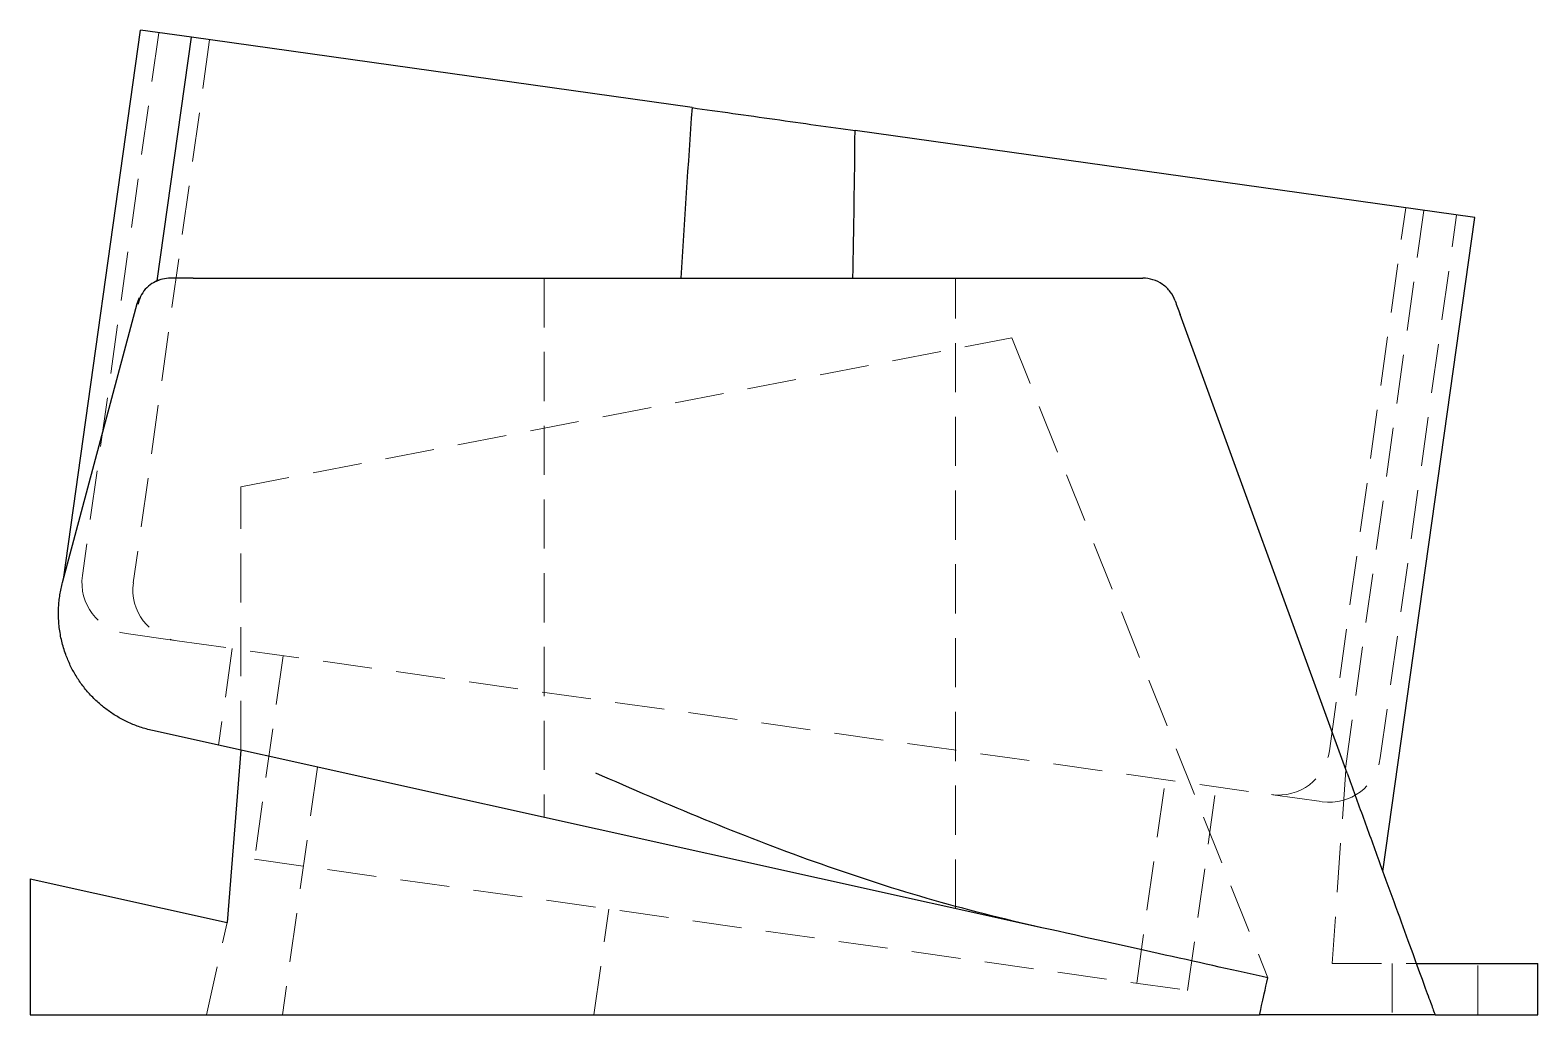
# Model space of a CAD drawing. Header units: millimetres. Extents: x 33 to 242, y 44 to 178.
# Drawn here: x 203.53 to 242.47, y 44.28 to 69.72 of the extents above; entities that cross this region are included whole.
import ezdxf

# ---------------------------------------------------------------- set-up
doc = ezdxf.new("R2010")
doc.units = ezdxf.units.MM
doc.linetypes.add('HIDDEN', pattern=[1.905, 1.27, -0.635])

msp = doc.modelspace()

# ---------------------------------------------------------------- linework, layer by layer
at = {"color": 7, "linetype": 'Continuous', "lineweight": 25}
for p, q in [((204.388, 55.528), (206.383, 69.716)), ((207.697, 69.532), (206.383, 69.716)), ((206.813, 63.242), (207.697, 69.532)), ((220.624, 67.715), (207.697, 69.532)), ((240.84, 64.874), (224.836, 67.123)), ((238.467, 47.986), (240.84, 64.874)), ((206.876, 63.266), (206.846, 63.251)), ((207.742, 63.31), (232.269, 63.31)), ((204.368, 55.453), (206.298, 62.654)), ((237.542, 50.527), (233.23, 62.373)), ((229.661, 46.535), (206.69, 51.627)), ((208.968, 51.122), (208.617, 46.668)), ((203.531, 47.795), (203.531, 44.284)), ((203.531, 47.795), (208.617, 46.668)), ((239.331, 45.611), (242.469, 45.611)), ((242.469, 44.284), (242.469, 45.611)), ((203.531, 44.284), (235.282, 44.284)), ((239.814, 44.284), (235.282, 44.284)), ((239.814, 44.284), (242.469, 44.284))]:
    msp.add_line(p, q, dxfattribs=at)
at = {"color": 7, "linetype": 'HIDDEN', "lineweight": 18}
for p, q in [((206.851, 69.651), (204.881, 55.629)), ((208.166, 69.466), (206.195, 55.444)), ((237.086, 51.103), (239.057, 65.124)), ((237.499, 50.643), (239.525, 65.058)), ((238.401, 50.918), (240.371, 64.94)), ((206.845, 63.249), (206.792, 63.221)), ((216.805, 63.31), (216.805, 49.385)), ((227.425, 47.03), (227.425, 63.31)), ((208.968, 57.924), (228.882, 61.767)), ((228.882, 61.767), (235.494, 45.241)), ((208.968, 51.122), (208.968, 57.924)), ((206.01, 54.13), (207.325, 53.945)), ((207.325, 53.945), (236.901, 49.788)), ((208.749, 53.745), (208.398, 51.248)), ((210.063, 53.56), (209.324, 48.302)), ((210.948, 50.683), (210.048, 44.284)), ((232.109, 45.1), (232.848, 50.358)), ((237.509, 50.616), (237.159, 45.611)), ((233.424, 44.915), (234.163, 50.173)), ((209.324, 48.302), (233.424, 44.915)), ((218.089, 44.284), (218.473, 47.016)), ((208.089, 44.284), (208.617, 46.668)), ((237.159, 45.611), (239.331, 45.611)), ((238.708, 45.611), (238.708, 44.284)), ((240.92, 44.284), (240.92, 45.611))]:
    msp.add_line(p, q, dxfattribs=at)
at = {"color": 7, "linetype": 'Continuous', "lineweight": 25, "flags": 128}
msp.add_lwpolyline([(206.298, 62.654), (206.347, 62.79), (206.357, 62.812)], dxfattribs=at)
at = {"color": 7, "linetype": 'Continuous', "lineweight": 25}
msp.add_arc((207.153, 62.425), 0.885, 90, 116.3957, dxfattribs=at)
at = {"color": 7, "linetype": 'HIDDEN', "lineweight": 18}
for centre, start, end in [((206.195, 55.444), 172, 262), ((207.51, 55.26), 172, 262), ((235.772, 51.288), 262, 352), ((237.086, 51.103), 262, 352)]:
    msp.add_arc(centre, 1.327, start, end, dxfattribs=at)
at = {"color": 7, "linetype": 'Continuous', "lineweight": 25}
for points in [[(220.624, 67.715), (220.521, 66.247), (220.426, 64.779), (220.338, 63.31)], [(224.782, 63.31), (224.804, 64.581), (224.823, 65.852), (224.836, 67.123)], [(233.101, 62.728), (233.142, 62.615), (233.187, 62.492), (233.23, 62.373)]]:
    msp.add_open_spline(points, degree=3, dxfattribs=at)
for points, knots in [([(220.624, 67.715), (221.313, 67.618), (222.041, 67.516), (223.478, 67.314), (224.185, 67.214), (224.836, 67.123)], [0, 0, 0, 0, 0.5, 0.5, 1, 1, 1, 1]), ([(206.846, 63.251), (206.787, 63.227), (206.657, 63.172), (206.498, 63.028), (206.373, 62.845), (206.336, 62.704), (206.319, 62.635)], [0, 0, 0, 0, 0.21825, 0.482118, 0.745185, 1, 1, 1, 1]), ([(207.742, 63.31), (207.668, 63.31), (207.591, 63.31), (207.445, 63.31), (207.377, 63.31), (207.265, 63.31), (207.221, 63.31), (207.165, 63.31), (207.153, 63.31), (207.153, 63.31)], [0, 0, 0, 0, 0.25, 0.25, 0.5, 0.5, 0.75, 0.75, 1, 1, 1, 1]), ([(233.101, 62.728), (233.072, 62.807), (233.03, 62.886), (232.921, 63.031), (232.853, 63.097), (232.625, 63.257), (232.439, 63.31), (232.269, 63.31)], [0, 0, 0, 0, 0.25, 0.25, 0.5, 0.5, 1, 1, 1, 1]), ([(204.263, 54.651), (204.264, 54.704), (204.265, 54.811), (204.278, 54.971), (204.299, 55.132), (204.328, 55.293), (204.355, 55.399), (204.368, 55.453)], [0, 0, 0, 0, 0.1963, 0.394446, 0.594443, 0.796293, 1, 1, 1, 1]), ([(204.45, 53.592), (204.43, 53.648), (204.391, 53.761), (204.345, 53.934), (204.309, 54.11), (204.282, 54.289), (204.266, 54.47), (204.264, 54.59), (204.263, 54.651)], [0, 0, 0, 0, 0.165215, 0.331005, 0.497374, 0.664327, 0.831867, 1, 1, 1, 1]), ([(206.69, 51.627), (206.636, 51.64), (206.529, 51.665), (206.372, 51.714), (206.22, 51.77), (206.074, 51.832), (205.933, 51.901), (205.798, 51.975), (205.669, 52.055), (205.546, 52.139), (205.429, 52.228), (205.273, 52.358), (205.088, 52.538), (204.886, 52.779), (204.712, 53.036), (204.563, 53.307), (204.487, 53.497), (204.45, 53.592)], [0, 0, 0, 0, 0.053632, 0.106466, 0.158502, 0.209741, 0.260182, 0.309828, 0.358677, 0.406732, 0.453991, 0.500456, 0.602126, 0.702909, 0.80281, 0.901838, 1, 1, 1, 1]), ([(229.661, 46.535), (228.664, 46.756), (227.675, 47.008), (225.713, 47.577), (224.744, 47.893), (222.828, 48.577), (221.881, 48.946), (220.002, 49.717), (219.069, 50.12), (218.142, 50.527)], [0, 0, 0, 0, 0.25, 0.25, 0.5, 0.5, 0.75, 0.75, 1, 1, 1, 1]), ([(237.542, 50.527), (237.68, 50.148), (237.822, 49.758), (238.107, 48.974), (238.251, 48.58), (238.531, 47.809), (238.668, 47.433), (238.926, 46.724), (239.047, 46.391), (239.266, 45.789), (239.364, 45.52), (239.532, 45.06), (239.601, 44.869), (239.711, 44.568), (239.751, 44.458), (239.802, 44.316), (239.814, 44.284), (239.814, 44.284)], [0, 0, 0, 0, 0.125, 0.125, 0.25, 0.25, 0.375, 0.375, 0.5, 0.5, 0.625, 0.625, 0.75, 0.75, 0.875, 0.875, 1, 1, 1, 1]), ([(235.494, 45.241), (234.71, 45.415), (233.822, 45.612), (231.866, 46.046), (230.798, 46.282), (229.661, 46.535)], [0, 0, 0, 0, 0.5, 0.5, 1, 1, 1, 1]), ([(235.282, 44.284), (235.282, 44.284), (235.3, 44.365), (235.372, 44.69), (235.426, 44.934), (235.494, 45.241)], [0, 0, 0, 0, 0.5, 0.5, 1, 1, 1, 1])]:
    msp.add_open_spline(points, degree=3, knots=knots, dxfattribs=at)

doc.saveas('drawing.dxf')
